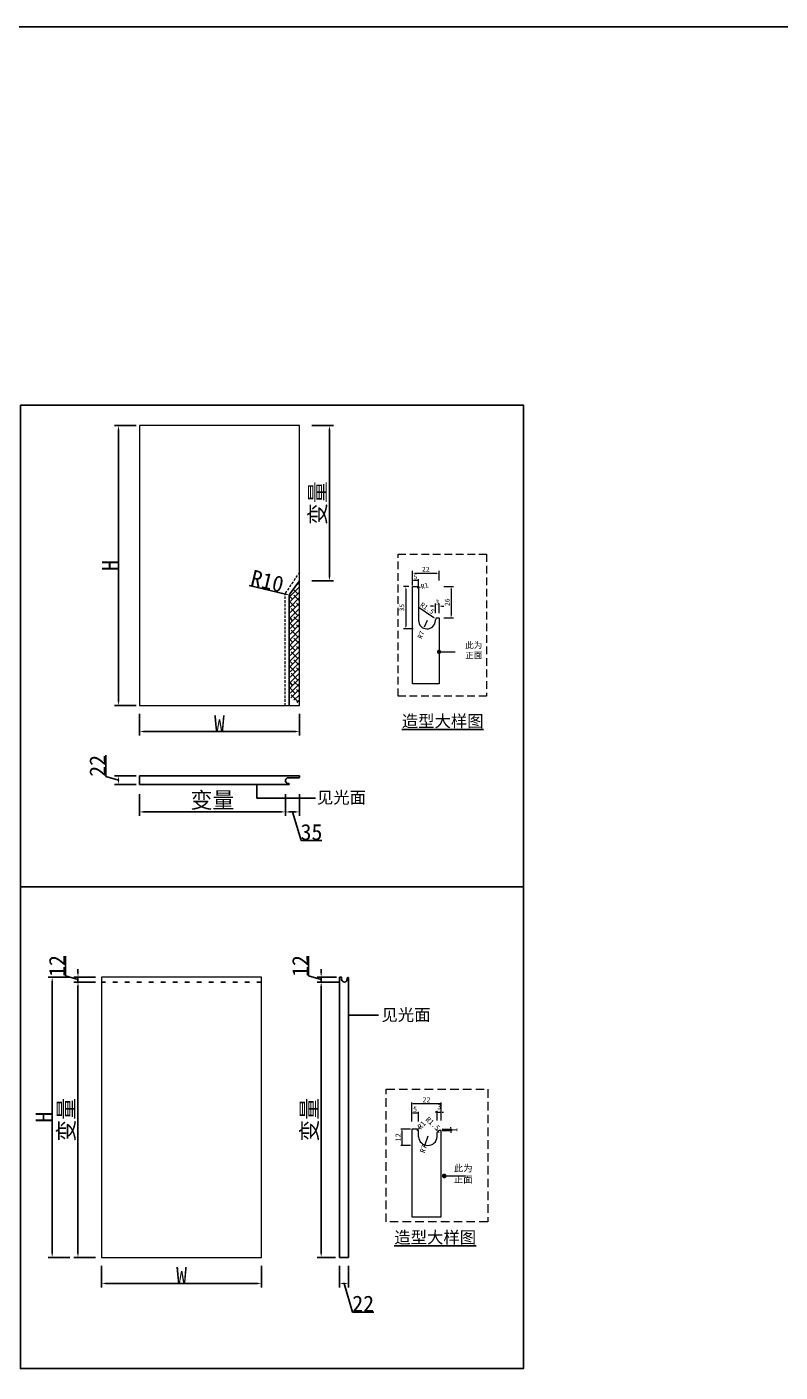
# Model space of a CAD drawing. Header units: millimetres. Extents: x 85186 to 129000, y -77269 to -36327.
# Drawn here: x 88543 to 90425, y -39688 to -36327 of the extents above; entities that cross this region are included whole.
import ezdxf

# ---------------------------------------------------------------- set-up
doc = ezdxf.new("R2010")
doc.units = ezdxf.units.MM
doc.linetypes.add('ACAD_ISO03W100', pattern=[30, 12, -18])
doc.linetypes.add('DASHED2', pattern=[9.524999999999999, 6.35, -3.175])
doc.layers.add('1文字', color=7, linetype='Continuous', lineweight=15)
doc.styles.get("Standard").update_dxf_attribs({"font": 'SimSun.ttf'})
doc.styles.add('ZB_宋体', font='SimSun.ttf')
doc.dimstyles.new('副本 ISO-25', dxfattribs={"dimscale": 35, "dimtxt": 0.5, "dimasz": 0.1, "dimexe": 0.1, "dimexo": 0.1, "dimgap": 0.1, "dimtad": 1, "dimdec": 0, "dimdsep": 46, "dimtxsty": 'Standard', "dimblk": 'ARCHTICK', "dimcen": 2.5, "dimclrd": 253, "dimclre": 253, "dimclrt": 256, "dimadec": 0, "dimazin": 0, "dimtfac": 1, "dimtdec": 0, "dimtmove": 2, "dimatfit": 3, "dimldrblk": 'DOT', "dimfxl": 0.8, "dimfxlon": 1, "dimarcsym": 0})
doc.dimstyles.new('客来福标注小', dxfattribs={"dimscale": 20, "dimtxt": 2, "dimasz": 0.5, "dimexe": 0.5, "dimexo": 0, "dimgap": 0.05, "dimtad": 1, "dimdec": 0, "dimzin": 0, "dimdsep": 46, "dimtxsty": 'Standard', "dimcen": 0, "dimclrd": 256, "dimclre": 256, "dimclrt": 256, "dimadec": 0, "dimazin": 0, "dimtfac": 1, "dimtdec": 0, "dimtofl": 0, "dimtmove": 1, "dimatfit": 3, "dimfxl": 2.2, "dimfxlon": 1, "dimtolj": 1, "dimtzin": 0, "dimarcsym": 0})
doc.dimstyles.new('小标', dxfattribs={"dimscale": 2, "dimtxt": 2, "dimasz": 1, "dimexe": 1, "dimexo": 1, "dimtad": 1, "dimzin": 9, "dimdsep": 46, "dimtxsty": 'Standard', "dimcen": 0, "dimadec": 0, "dimazin": 0, "dimtfac": 1, "dimtofl": 0, "dimtmove": 0, "dimatfit": 3, "dimfxl": 3, "dimfxlon": 1, "dimarcsym": 0})

# ---------------------------------------------------------------- blocks, each defined once
blk = doc.blocks.new('*D2036')
at = {"layer": '1文字', "lineweight": -2, "transparency": 16777216}
for p, q in [((88650.01121253752, -38701.13806664681), (88596.01121253752, -38701.13806664681)), ((88606.01121253752, -38711.13806664681), (88606.01121253752, -39391.13806664681)), ((88650.01121253752, -39401.13806664681), (88596.01121253752, -39401.13806664681))]:
    blk.add_line(p, q, dxfattribs=at)
at = {"layer": '1文字', "transparency": 16777216}
for points in [[(88604.34454587084, -38711.13806664681), (88607.67787920419, -38711.13806664681), (88606.01121253752, -38701.13806664681)], [(88604.34454587084, -39391.13806664681), (88607.67787920419, -39391.13806664681), (88606.01121253752, -39401.13806664681)]]:
    blk.add_solid(points, dxfattribs=at)
at = {"layer": 'Defpoints', "color": 0, "transparency": 16777216}
for p in [(88729.35957216601, -38701.13806664681), (88606.01121253752, -39401.13806664681), (88729.35957216601, -39401.13806664681)]:
    blk.add_point(p, dxfattribs=at)
at = {"layer": '1文字', "transparency": 16777216, "insert": (88585.01121253749, -39051.13806664683), "char_height": 40, "attachment_point": 5, "rotation": 90}
blk.add_mtext('\\A1;H', dxfattribs=at)
blk = doc.blocks.new('*D2037')
at = {"layer": '1文字', "lineweight": -2, "transparency": 16777216}
for p, q in [((89324.34974658296, -39422.14231989628), (89324.34974658296, -39476.14231989628)), ((89346.34974658296, -39422.14231989628), (89346.34974658296, -39476.14231989628)), ((89334.34974658296, -39466.14231989628), (89336.34974658296, -39466.14231989628)), ((89335.34974658296, -39466.14231989628), (89356.79974658295, -39537.64231989628)), ((89356.79974658295, -39537.64231989628), (89409.52600356619, -39537.64231989628))]:
    blk.add_line(p, q, dxfattribs=at)
at = {"layer": '1文字', "transparency": 16777216}
for points in [[(89334.34974658296, -39464.47565322962), (89334.34974658296, -39467.80898656294), (89324.34974658296, -39466.14231989628)], [(89336.34974658296, -39464.47565322962), (89336.34974658296, -39467.80898656294), (89346.34974658296, -39466.14231989628)]]:
    blk.add_solid(points, dxfattribs=at)
at = {"layer": 'Defpoints', "color": 0, "transparency": 16777216}
for p in [(89324.34974658296, -39401.1380666468), (89346.34974658296, -39401.1380666468), (89346.34974658296, -39466.14231989628)]:
    blk.add_point(p, dxfattribs=at)
at = {"layer": '1文字', "transparency": 16777216, "insert": (89383.16287507457, -39516.64231989628), "char_height": 40, "attachment_point": 5}
blk.add_mtext('\\A1;22', dxfattribs=at)
blk = doc.blocks.new('*D2038')
at = {"layer": '1文字', "lineweight": -2, "transparency": 16777216}
for p, q in [((88729.35957216598, -39422.14231989628), (88729.35957216598, -39476.14231989628)), ((89129.35957216598, -39422.14231989628), (89129.35957216598, -39476.14231989628)), ((88739.35957216598, -39466.14231989628), (89119.35957216598, -39466.14231989628))]:
    blk.add_line(p, q, dxfattribs=at)
at = {"layer": '1文字', "transparency": 16777216}
for points in [[(88739.35957216598, -39464.47565322962), (88739.35957216598, -39467.80898656294), (88729.35957216598, -39466.14231989628)], [(89119.35957216598, -39464.47565322962), (89119.35957216598, -39467.80898656294), (89129.35957216598, -39466.14231989628)]]:
    blk.add_solid(points, dxfattribs=at)
at = {"layer": 'Defpoints', "color": 0, "transparency": 16777216}
for p in [(88729.35957216598, -39401.1380666468), (89129.35957216598, -39401.1380666468), (89129.35957216598, -39466.14231989628)]:
    blk.add_point(p, dxfattribs=at)
at = {"layer": '1文字', "transparency": 16777216, "insert": (88929.35957216598, -39445.14231989628), "char_height": 40, "attachment_point": 5}
blk.add_mtext('\\A1;W', dxfattribs=at)
blk = doc.blocks.new('*D2039')
at = {"layer": '1文字', "lineweight": -2, "transparency": 16777216}
for p, q in [((89246.73727581902, -38697.73330758508), (89246.73727581902, -38648.58246959626)), ((89278.23727581902, -38691.13806664682), (89278.23727581902, -38681.13806664682)), ((89278.23727581902, -38707.18330758508), (89246.73727581902, -38697.73330758508)), ((89316.2856098395, -38701.13806664682), (89268.23727581902, -38701.13806664682)), ((89322.23727581902, -38713.22854852334), (89268.23727581902, -38713.22854852334)), ((89278.23727581902, -38701.13806664682), (89278.23727581902, -38713.22854852334)), ((89278.23727581902, -38723.22854852334), (89278.23727581902, -38733.22854852334))]:
    blk.add_line(p, q, dxfattribs=at)
at = {"layer": '1文字', "transparency": 16777216}
for points in [[(89276.57060915235, -38691.13806664682), (89279.90394248569, -38691.13806664682), (89278.23727581902, -38701.13806664682)], [(89276.57060915235, -38723.22854852334), (89279.90394248569, -38723.22854852334), (89278.23727581902, -38713.22854852334)]]:
    blk.add_solid(points, dxfattribs=at)
at = {"layer": 'Defpoints', "color": 0, "transparency": 16777216}
for p in [(89278.23727581902, -38713.22854852334), (89316.2856098395, -38701.13806664682), (89336.50494758454, -38713.22854852334)]:
    blk.add_point(p, dxfattribs=at)
at = {"layer": '1文字', "transparency": 16777216, "insert": (89225.73727581899, -38673.15788859069), "char_height": 40, "attachment_point": 5, "rotation": 90}
blk.add_mtext('\\A1;12', dxfattribs=at)
blk = doc.blocks.new('*D2040')
at = {"layer": '1文字', "lineweight": -2, "transparency": 16777216}
for p, q in [((89322.23727581902, -38713.22854852334), (89268.23727581902, -38713.22854852334)), ((89278.23727581902, -38723.22854852334), (89278.23727581902, -39391.13806664681)), ((89313.69069989795, -39401.13806664681), (89268.23727581902, -39401.13806664681))]:
    blk.add_line(p, q, dxfattribs=at)
at = {"layer": '1文字', "transparency": 16777216}
for points in [[(89276.57060915235, -38723.22854852334), (89279.90394248569, -38723.22854852334), (89278.23727581902, -38713.22854852334)], [(89276.57060915235, -39391.13806664681), (89279.90394248569, -39391.13806664681), (89278.23727581902, -39401.13806664681)]]:
    blk.add_solid(points, dxfattribs=at)
at = {"layer": 'Defpoints', "color": 0, "transparency": 16777216}
for p in [(89336.50494758454, -38713.22854852334), (89278.23727581902, -39401.13806664681), (89313.69069989795, -39401.13806664681)]:
    blk.add_point(p, dxfattribs=at)
at = {"layer": '1文字', "transparency": 16777216, "insert": (89250.98029257877, -39057.1833075851), "char_height": 40, "attachment_point": 5, "rotation": 90}
blk.add_mtext('\\A1;变量', dxfattribs=at)
blk = doc.blocks.new('*D2041')
at = {"layer": '1文字', "lineweight": -2, "transparency": 16777216}
for p, q in [((88638.93823242605, -38697.68806664681), (88638.93823242605, -38648.53722865799)), ((88670.43823242605, -38691.13806664681), (88670.43823242605, -38681.13806664681)), ((88670.43823242605, -38707.13806664681), (88638.93823242605, -38697.68806664681)), ((88714.43823242605, -38701.13806664681), (88660.43823242605, -38701.13806664681)), ((88714.43823242605, -38713.13806664681), (88660.43823242605, -38713.13806664681)), ((88670.43823242605, -38701.13806664681), (88670.43823242605, -38713.13806664681)), ((88670.43823242605, -38723.13806664681), (88670.43823242605, -38733.13806664681))]:
    blk.add_line(p, q, dxfattribs=at)
at = {"layer": '1文字', "transparency": 16777216}
for points in [[(88668.77156575938, -38691.13806664681), (88672.10489909272, -38691.13806664681), (88670.43823242605, -38701.13806664681)], [(88668.77156575938, -38723.13806664681), (88672.10489909272, -38723.13806664681), (88670.43823242605, -38713.13806664681)]]:
    blk.add_solid(points, dxfattribs=at)
at = {"layer": 'Defpoints', "color": 0, "transparency": 16777216}
for p in [(88670.43823242605, -38713.13806664681), (88729.35957216601, -38701.13806664681), (88729.35957216601, -38713.13806664681)]:
    blk.add_point(p, dxfattribs=at)
at = {"layer": '1文字', "transparency": 16777216, "insert": (88617.93823242602, -38673.11264765242), "char_height": 40, "attachment_point": 5, "rotation": 90}
blk.add_mtext('\\A1;12', dxfattribs=at)
blk = doc.blocks.new('*D2042')
at = {"layer": '1文字', "lineweight": -2, "transparency": 16777216}
for p, q in [((88714.43823242605, -38713.13806664681), (88660.43823242605, -38713.13806664681)), ((88670.43823242605, -38723.13806664681), (88670.43823242605, -39391.13806664681)), ((88714.43823242605, -39401.13806664681), (88660.43823242605, -39401.13806664681))]:
    blk.add_line(p, q, dxfattribs=at)
at = {"layer": '1文字', "transparency": 16777216}
for points in [[(88668.77156575938, -38723.13806664681), (88672.10489909272, -38723.13806664681), (88670.43823242605, -38713.13806664681)], [(88668.77156575938, -39391.13806664681), (88672.10489909272, -39391.13806664681), (88670.43823242605, -39401.13806664681)]]:
    blk.add_solid(points, dxfattribs=at)
at = {"layer": 'Defpoints', "color": 0, "transparency": 16777216}
for p in [(88729.35957216601, -38713.13806664681), (88670.43823242605, -39401.13806664681), (88729.35957216601, -39401.13806664681)]:
    blk.add_point(p, dxfattribs=at)
at = {"layer": '1文字', "transparency": 16777216, "insert": (88643.1812491858, -39057.13806664683), "char_height": 40, "attachment_point": 5, "rotation": 90}
blk.add_mtext('\\A1;变量', dxfattribs=at)
blk = doc.blocks.new('*D2029')
at = {"layer": '1文字', "lineweight": -2, "transparency": 16777216}
for p, q in [((88815.76118855744, -37322.47714336271), (88761.76118855744, -37322.47714336271)), ((88771.76118855744, -37332.47714336271), (88771.76118855744, -38012.47714336271)), ((88815.76118855744, -38022.47714336271), (88761.76118855744, -38022.47714336271))]:
    blk.add_line(p, q, dxfattribs=at)
at = {"layer": '1文字', "transparency": 16777216}
for points in [[(88770.09452189077, -37332.47714336271), (88773.42785522412, -37332.47714336271), (88771.76118855744, -37322.47714336271)], [(88770.09452189077, -38012.47714336271), (88773.42785522412, -38012.47714336271), (88771.76118855744, -38022.47714336271)]]:
    blk.add_solid(points, dxfattribs=at)
at = {"layer": 'Defpoints', "color": 0, "transparency": 16777216}
for p in [(88823.93859182524, -37322.47714336271), (88771.76118855744, -38022.47714336271), (88823.93859182524, -38022.47714336271)]:
    blk.add_point(p, dxfattribs=at)
at = {"layer": '1文字', "transparency": 16777216, "insert": (88750.76118855742, -37672.47714336273), "char_height": 40, "attachment_point": 5, "rotation": 90}
blk.add_mtext('\\A1;H', dxfattribs=at)
blk = doc.blocks.new('*D2030')
at = {"layer": '1文字', "lineweight": -2, "transparency": 16777216}
for p, q in [((88823.93859182521, -38043.48139661218), (88823.93859182521, -38097.48139661218)), ((89223.93859182521, -38043.48139661218), (89223.93859182521, -38097.48139661218)), ((88833.93859182521, -38087.48139661218), (89213.93859182521, -38087.48139661218))]:
    blk.add_line(p, q, dxfattribs=at)
at = {"layer": '1文字', "transparency": 16777216}
for points in [[(88833.93859182521, -38085.81472994552), (88833.93859182521, -38089.14806327884), (88823.93859182521, -38087.48139661218)], [(89213.93859182521, -38085.81472994552), (89213.93859182521, -38089.14806327884), (89223.93859182521, -38087.48139661218)]]:
    blk.add_solid(points, dxfattribs=at)
at = {"layer": 'Defpoints', "color": 0, "transparency": 16777216}
for p in [(88823.93859182521, -38022.4771433627), (89223.93859182521, -38022.4771433627), (89223.93859182521, -38087.48139661218)]:
    blk.add_point(p, dxfattribs=at)
at = {"layer": '1文字', "transparency": 16777216, "insert": (89023.93859182521, -38066.48139661218), "char_height": 40, "attachment_point": 5}
blk.add_mtext('\\A1;W', dxfattribs=at)
blk = doc.blocks.new('*D2031')
at = {"layer": '1文字', "lineweight": -2, "transparency": 16777216}
for p, q in [((89254.87772224117, -37322.47714336271), (89308.87772224117, -37322.47714336271)), ((89298.87772224117, -37700.89155209494), (89298.87772224117, -37332.47714336271)), ((89254.87772224117, -37710.89155209494), (89308.87772224117, -37710.89155209494))]:
    blk.add_line(p, q, dxfattribs=at)
at = {"layer": '1文字', "transparency": 16777216}
for points in [[(89297.2110555745, -37332.47714336271), (89300.54438890785, -37332.47714336271), (89298.87772224117, -37322.47714336271)], [(89297.2110555745, -37700.89155209494), (89300.54438890785, -37700.89155209494), (89298.87772224117, -37710.89155209494)]]:
    blk.add_solid(points, dxfattribs=at)
at = {"layer": 'Defpoints', "color": 0, "transparency": 16777216}
for p in [(89223.93859182524, -37322.47714336271), (89298.87772224117, -37322.47714336271), (89223.93859182524, -37710.89155209494)]:
    blk.add_point(p, dxfattribs=at)
at = {"layer": '1文字', "transparency": 16777216, "insert": (89271.62073900092, -37516.68434772885), "char_height": 40, "attachment_point": 5, "rotation": 90}
blk.add_mtext('\\A1;变量', dxfattribs=at)
blk = doc.blocks.new('*D2032')
at = {"layer": '1文字', "lineweight": -2, "transparency": 16777216}
for p, q in [((88740.13726207324, -38199.45316501967), (88740.13726207324, -38146.72690803643)), ((88771.63726207324, -38208.90316501966), (88740.13726207324, -38199.45316501967)), ((88815.63726207324, -38197.90316501966), (88761.63726207324, -38197.90316501966)), ((88771.63726207324, -38209.90316501966), (88771.63726207324, -38207.90316501966)), ((88815.63726207324, -38219.90316501966), (88761.63726207324, -38219.90316501966))]:
    blk.add_line(p, q, dxfattribs=at)
at = {"layer": '1文字', "transparency": 16777216}
for points in [[(88769.97059540657, -38207.90316501966), (88773.30392873992, -38207.90316501966), (88771.63726207324, -38197.90316501966)], [(88769.97059540657, -38209.90316501966), (88773.30392873992, -38209.90316501966), (88771.63726207324, -38219.90316501966)]]:
    blk.add_solid(points, dxfattribs=at)
at = {"layer": 'Defpoints', "color": 0, "transparency": 16777216}
for p in [(88771.63726207324, -38197.90316501966), (88823.93859182524, -38197.90316501966), (88823.93859182524, -38219.90316501966)]:
    blk.add_point(p, dxfattribs=at)
at = {"layer": '1文字', "transparency": 16777216, "insert": (88719.13726207321, -38173.09003652807), "char_height": 40, "attachment_point": 5, "rotation": 90}
blk.add_mtext('\\A1;22', dxfattribs=at)
blk = doc.blocks.new('*D2033')
at = {"layer": '1文字', "lineweight": -2, "transparency": 16777216}
for p, q in [((89188.98602333317, -38244.24505324988), (89188.98602333317, -38298.24505324988)), ((89223.93859182521, -38244.24505324988), (89223.93859182521, -38298.24505324988)), ((89198.98602333317, -38288.24505324988), (89213.93859182521, -38288.24505324988)), ((89206.46230757919, -38288.24505324988), (89227.91230757919, -38359.74505324988)), ((89227.91230757919, -38359.74505324988), (89280.19163718812, -38359.74505324988))]:
    blk.add_line(p, q, dxfattribs=at)
at = {"layer": '1文字', "transparency": 16777216}
for points in [[(89198.98602333317, -38286.57838658322), (89198.98602333317, -38289.91171991655), (89188.98602333317, -38288.24505324988)], [(89213.93859182521, -38286.57838658322), (89213.93859182521, -38289.91171991655), (89223.93859182521, -38288.24505324988)]]:
    blk.add_solid(points, dxfattribs=at)
at = {"layer": 'Defpoints', "color": 0, "transparency": 16777216}
for p in [(89188.98602333317, -38209.93126821655), (89223.93859182521, -38212.90316501965), (89223.93859182521, -38288.24505324988)]:
    blk.add_point(p, dxfattribs=at)
at = {"layer": '1文字', "transparency": 16777216, "insert": (89254.05197238366, -38338.74505324988), "char_height": 40, "attachment_point": 5}
blk.add_mtext('\\A1;35', dxfattribs=at)
blk = doc.blocks.new('*D2034')
at = {"layer": '1文字', "lineweight": -2, "transparency": 16777216}
for p, q in [((88823.93859182521, -38244.24505324988), (88823.93859182521, -38298.24505324988)), ((89188.98602333317, -38244.24505324988), (89188.98602333317, -38298.24505324988)), ((88833.93859182521, -38288.24505324988), (89178.98602333317, -38288.24505324988))]:
    blk.add_line(p, q, dxfattribs=at)
at = {"layer": '1文字', "transparency": 16777216}
for points in [[(88833.93859182521, -38286.57838658322), (88833.93859182521, -38289.91171991655), (88823.93859182521, -38288.24505324988)], [(89178.98602333317, -38286.57838658322), (89178.98602333317, -38289.91171991655), (89188.98602333317, -38288.24505324988)]]:
    blk.add_solid(points, dxfattribs=at)
at = {"layer": 'Defpoints', "color": 0, "transparency": 16777216}
for p in [(89188.98602333317, -38209.93126821655), (88823.93859182521, -38219.90316501965), (89188.98602333317, -38288.24505324988)]:
    blk.add_point(p, dxfattribs=at)
at = {"layer": '1文字', "transparency": 16777216, "insert": (89006.46230757919, -38260.98807000966), "char_height": 40, "attachment_point": 5}
blk.add_mtext('\\A1;变量', dxfattribs=at)
blk = doc.blocks.new('*D19')
at = {"color": 253, "lineweight": -2, "transparency": 16777216}
for p, q in [((34661.33919556805, -2992.226784146212), (34661.33919556805, -2987.029655225654)), ((34662.13919556805, -2987.829655225654), (34665.53919556805, -2987.829655225654)), ((34666.33919556805, -2994.122442651324), (34666.33919556805, -2987.029655225654))]:
    blk.add_line(p, q, dxfattribs=at)
at = {"color": 253, "transparency": 16777216}
for points in [[(34662.13919556805, -2987.696321892321), (34662.13919556805, -2987.962988558987), (34661.33919556805, -2987.829655225654)], [(34665.53919556805, -2987.696321892321), (34665.53919556805, -2987.962988558987), (34666.33919556805, -2987.829655225654)]]:
    blk.add_solid(points, dxfattribs=at)
at = {"layer": 'Defpoints', "color": 0, "transparency": 16777216}
for p in [(34666.33919556805, -2987.829655225654), (34661.33919556805, -2993.026784146212), (34666.33919556805, -2994.922442651324)]:
    blk.add_point(p, dxfattribs=at)
at = {"transparency": 16777216, "insert": (34663.83919556805, -2985.029655225654), "char_height": 4, "attachment_point": 5}
blk.add_mtext('5', dxfattribs=at)
blk = doc.blocks.new('_ARCHTICK')
at = {"color": 0, "linetype": 'ByBlock', "const_width": 0.15}
blk.add_lwpolyline([(-0.5, -0.5), (0.5, 0.5)], dxfattribs=at)
blk = doc.blocks.new('_Dot')
at = {"color": 0, "linetype": 'ByBlock', "lineweight": -2}
blk.add_line((-0.5, 0), (-1, 0), dxfattribs=at)
at = {"color": 0, "linetype": 'ByBlock', "const_width": 0.5}
blk.add_lwpolyline([(-0.25, 0, 1), (0.25, 0, 1)], format="xyb", close=True, dxfattribs=at)
blk = doc.blocks.new('*D20')
at = {"color": 253, "lineweight": -2, "transparency": 16777216}
for p, q in [((34665.33919556805, -2994.026784146212), (34666.30508632046, -2993.767834239146)), ((34667.0777989224, -2993.560674313485), (34667.85051152435, -2993.353514387827))]:
    blk.add_line(p, q, dxfattribs=at)
at = {"color": 253, "transparency": 16777216}
blk.add_solid([(34667.04327226812, -2993.43188887983), (34667.11232557668, -2993.689459747144), (34666.30508632046, -2993.767834239146)], dxfattribs=at)
at = {"layer": 'Defpoints', "color": 0, "transparency": 16777216}
for p in [(34665.33919556805, -2994.026784146212), (34666.30508632046, -2993.767834239146)]:
    blk.add_point(p, dxfattribs=at)
at = {"transparency": 16777216, "insert": (34671.34466313909, -2992.416751887853), "char_height": 4, "attachment_point": 5, "rotation": 15.007762474648667}
blk.add_mtext('R1', dxfattribs=at)
blk = doc.blocks.new('*D21')
at = {"color": 253, "lineweight": -2, "transparency": 16777216}
blk.add_line((34673.33919556806, -3020.97704471812), (34670.92464159973, -3026.68755512735), dxfattribs=at)
at = {"color": 253, "transparency": 16777216}
blk.add_solid([(34670.80183492426, -3026.635629235559), (34671.04744827519, -3026.739481019142), (34670.61308624897, -3027.424395180155)], dxfattribs=at)
at = {"layer": 'Defpoints', "color": 0, "transparency": 16777216}
for p in [(34673.33919556806, -3020.97704471812), (34670.61308624897, -3027.424395180155)]:
    blk.add_point(p, dxfattribs=at)
at = {"transparency": 16777216, "insert": (34668.30615519315, -3032.880373377626), "char_height": 4, "attachment_point": 5, "rotation": 67.08008039345337}
blk.add_mtext('R7', dxfattribs=at)
blk = doc.blocks.new('*D31')
at = {"color": 0, "lineweight": -2, "transparency": 16777216}
for p, q in [((34687.22433065054, -2993.026784146213), (34695.22433065054, -2993.026784146213)), ((34693.22433065054, -2995.026784146213), (34693.22433065054, -3017.026784146213)), ((34687.22433065054, -3019.026784146213), (34695.22433065054, -3019.026784146213))]:
    blk.add_line(p, q, dxfattribs=at)
at = {"color": 0, "transparency": 16777216}
for points in [[(34692.8909973172, -2995.026784146213), (34693.55766398388, -2995.026784146213), (34693.22433065054, -2993.026784146213)], [(34692.8909973172, -3017.026784146213), (34693.55766398388, -3017.026784146213), (34693.22433065054, -3019.026784146213)]]:
    blk.add_solid(points, dxfattribs=at)
at = {"layer": 'Defpoints', "color": 0, "transparency": 16777216}
for p in [(34663.33919556806, -2993.026784146213), (34682.58736076666, -3019.026784146213), (34693.22433065054, -3019.026784146213)]:
    blk.add_point(p, dxfattribs=at)
at = {"color": 0, "transparency": 16777216, "insert": (34689.97433065053, -3006.026784146222), "char_height": 4, "attachment_point": 5, "rotation": 90}
blk.add_mtext('26', dxfattribs=at)
blk = doc.blocks.new('*D34')
at = {"color": 0, "lineweight": -2, "transparency": 16777216}
for p, q in [((34658.37434475833, -2993.026784146212), (34653.81464225086, -2993.026784146212)), ((34655.81464225086, -2995.026784146212), (34655.81464225086, -3025.977044718119)), ((34661.81464225086, -3027.977044718119), (34653.81464225086, -3027.977044718119))]:
    blk.add_line(p, q, dxfattribs=at)
at = {"color": 0, "transparency": 16777216}
for points in [[(34655.48130891752, -2995.026784146212), (34656.14797558419, -2995.026784146212), (34655.81464225086, -2993.026784146212)], [(34655.48130891752, -3025.977044718119), (34656.14797558419, -3025.977044718119), (34655.81464225086, -3027.977044718119)]]:
    blk.add_solid(points, dxfattribs=at)
at = {"layer": 'Defpoints', "color": 0, "transparency": 16777216}
for p in [(34660.37434475833, -2993.026784146212), (34655.81464225086, -3027.977044718119), (34673.33919556805, -3027.977044718119)]:
    blk.add_point(p, dxfattribs=at)
at = {"color": 0, "transparency": 16777216, "insert": (34652.56464225086, -3010.50191443216), "char_height": 4, "attachment_point": 5, "rotation": 90}
blk.add_mtext('35', dxfattribs=at)
blk = doc.blocks.new('*D32')
at = {"color": 0, "lineweight": -2, "transparency": 16777216}
for p, q in [((34678.3361735422, -3009.137487162407), (34676.3361735422, -3009.137487162407)), ((34680.3361735422, -3015.137487162407), (34680.3361735422, -3007.137487162407)), ((34683.33919556805, -3015.137487162407), (34683.33919556805, -3007.137487162407)), ((34685.33919556805, -3009.137487162407), (34687.33919556805, -3009.137487162407))]:
    blk.add_line(p, q, dxfattribs=at)
at = {"color": 0, "transparency": 16777216}
for points in [[(34678.3361735422, -3008.804153829073), (34678.3361735422, -3009.47082049574), (34680.3361735422, -3009.137487162407)], [(34685.33919556805, -3008.804153829073), (34685.33919556805, -3009.47082049574), (34683.33919556805, -3009.137487162407)]]:
    blk.add_solid(points, dxfattribs=at)
at = {"layer": 'Defpoints', "color": 0, "transparency": 16777216}
for p in [(34680.3361735422, -3009.137487162407), (34680.3361735422, -3020.832712482431), (34683.33919556805, -3020.583475917716)]:
    blk.add_point(p, dxfattribs=at)
at = {"color": 0, "transparency": 16777216, "insert": (34681.83768455512, -3005.887487162407), "char_height": 4, "attachment_point": 5}
blk.add_mtext('3', dxfattribs=at)
blk = doc.blocks.new('*D33')
at = {"color": 0, "lineweight": -2, "transparency": 16777216}
for p, q in [((34661.33919556805, -2988.01699981757), (34661.33919556805, -2980.01699981757)), ((34663.33919556805, -2982.01699981757), (34681.33919556805, -2982.01699981757)), ((34683.33919556805, -2988.01699981757), (34683.33919556805, -2980.01699981757))]:
    blk.add_line(p, q, dxfattribs=at)
at = {"color": 0, "transparency": 16777216}
for points in [[(34663.33919556805, -2981.683666484236), (34663.33919556805, -2982.350333150903), (34661.33919556805, -2982.01699981757)], [(34681.33919556805, -2981.683666484236), (34681.33919556805, -2982.350333150903), (34683.33919556805, -2982.01699981757)]]:
    blk.add_solid(points, dxfattribs=at)
at = {"layer": 'Defpoints', "color": 0, "transparency": 16777216}
for p in [(34683.33919556805, -2982.01699981757), (34661.33919556805, -3009.137487162407), (34683.33919556805, -3020.583475917716)]:
    blk.add_point(p, dxfattribs=at)
at = {"color": 0, "transparency": 16777216, "insert": (34672.33919556805, -2978.76699981757), "char_height": 4, "attachment_point": 5}
blk.add_mtext('22', dxfattribs=at)
blk = doc.blocks.new('*D35')
at = {"color": 0, "lineweight": -2, "transparency": 16777216}
blk.add_line((34666.17134530703, -3009.942195091666), (34678.93552325176, -3018.567196367636), dxfattribs=at)
at = {"color": 0, "transparency": 16777216}
blk.add_solid([(34679.12215065923, -3018.291005633022), (34678.74889584427, -3018.843387102252), (34680.59266765945, -3019.686960812531)], dxfattribs=at)
at = {"layer": 'Defpoints', "color": 0, "transparency": 16777216}
for p in [(34680.59266765945, -3019.686960812531), (34681.83552596523, -3020.526784146212)]:
    blk.add_point(p, dxfattribs=at)
at = {"color": 0, "transparency": 16777216, "insert": (34673.54447929849, -3011.001953844701), "char_height": 4, "attachment_point": 5, "rotation": 325.952346968034}
blk.add_mtext('R1.5', dxfattribs=at)
blk = doc.blocks.new('*D2035')
at = {"lineweight": -2, "transparency": 16777216}
blk.add_line((89098.42237447218, -37722.38095517432), (89188.98689002129, -37744.03513527937), dxfattribs=at)
at = {"transparency": 16777216}
blk.add_solid([(89189.37446883887, -37742.41416012905), (89188.59931120371, -37745.65611042969), (89198.71274092319, -37746.36060818482)], dxfattribs=at)
at = {"layer": 'Defpoints', "color": 0, "transparency": 16777216}
for p in [(89198.71274092319, -37746.36060818482), (89208.43859182514, -37748.68608109028)]:
    blk.add_point(p, dxfattribs=at)
at = {"transparency": 16777216, "insert": (89143.72519989724, -37711.62102188013), "char_height": 40, "attachment_point": 5, "rotation": 346.5529120791686}
blk.add_mtext('\\A1;R10', dxfattribs=at)
blk = doc.blocks.new('*D23')
at = {"color": 253, "lineweight": -2, "transparency": 16777216}
for p, q in [((28187.33736498655, -3044.114526612215), (28194.53736498655, -3044.114526612215)), ((28187.41452579493, -3045.112984235289), (28194.53736498655, -3045.112984235289)), ((28193.73736498655, -3043.314526612215), (28193.73736498655, -3042.514526612215)), ((28193.73736498655, -3045.112984235289), (28193.73736498655, -3044.114526612215)), ((28193.73736498655, -3045.91298423529), (28193.73736498655, -3046.712984235289))]:
    blk.add_line(p, q, dxfattribs=at)
at = {"color": 253, "transparency": 16777216}
for points in [[(28193.60403165322, -3043.314526612215), (28193.87069831989, -3043.314526612215), (28193.73736498655, -3044.114526612215)], [(28193.60403165322, -3045.91298423529), (28193.87069831989, -3045.91298423529), (28193.73736498655, -3045.112984235289)]]:
    blk.add_solid(points, dxfattribs=at)
at = {"layer": 'Defpoints', "color": 0, "transparency": 16777216}
for p in [(28168.65823861292, -3044.114526612215), (28186.61452579493, -3045.112984235289), (28193.73736498655, -3044.114526612215)]:
    blk.add_point(p, dxfattribs=at)
at = {"transparency": 16777216, "insert": (28196.48143676743, -3044.613755423748), "char_height": 4, "attachment_point": 5, "rotation": 90}
blk.add_mtext('1', dxfattribs=at)
blk = doc.blocks.new('*D24')
at = {"color": 253, "lineweight": -2, "transparency": 16777216}
for p, q in [((28163.63842385952, -3044.112984235289), (28156.43842385952, -3044.112984235289)), ((28157.23842385952, -3044.91298423529), (28157.23842385952, -3055.362251368617)), ((28163.63842385952, -3056.162251368617), (28156.43842385952, -3056.162251368617))]:
    blk.add_line(p, q, dxfattribs=at)
at = {"color": 253, "transparency": 16777216}
for points in [[(28157.10509052618, -3044.91298423529), (28157.37175719285, -3044.91298423529), (28157.23842385952, -3044.112984235289)], [(28157.10509052618, -3055.362251368617), (28157.37175719285, -3055.362251368617), (28157.23842385952, -3056.162251368617)]]:
    blk.add_solid(points, dxfattribs=at)
at = {"layer": 'Defpoints', "color": 0, "transparency": 16777216}
for p in [(28164.61452579492, -3044.112984235289), (28157.23842385952, -3056.162251368617), (28176.61406133273, -3056.162251368617)]:
    blk.add_point(p, dxfattribs=at)
at = {"transparency": 16777216, "insert": (28154.43842385952, -3050.137617801949), "char_height": 4, "attachment_point": 5, "rotation": 90}
blk.add_mtext('12', dxfattribs=at)
blk = doc.blocks.new('*D25')
at = {"color": 253, "lineweight": -2, "transparency": 16777216}
for p, q in [((28168.60271947275, -3045.112984235291), (28169.25932571571, -3044.35875068944)), ((28169.78461071009, -3043.755363852757), (28170.30989570447, -3043.151977016074))]:
    blk.add_line(p, q, dxfattribs=at)
at = {"color": 253, "transparency": 16777216}
blk.add_solid([(28169.68404623731, -3043.667816353693), (28169.88517518287, -3043.84291135182), (28169.25932571571, -3044.35875068944)], dxfattribs=at)
at = {"layer": 'Defpoints', "color": 0, "transparency": 16777216}
for p in [(28168.60271947275, -3045.112984235291), (28169.25932571571, -3044.35875068944)]:
    blk.add_point(p, dxfattribs=at)
at = {"transparency": 16777216, "insert": (28171.984803761, -3040.973380731268), "char_height": 4, "attachment_point": 5, "rotation": 48.95844369517756}
blk.add_mtext('R1', dxfattribs=at)
blk = doc.blocks.new('*D26')
at = {"color": 253, "lineweight": -2, "transparency": 16777216}
for p, q in [((28183.41614705334, -3045.070497013396), (28182.82272545563, -3044.533979718823)), ((28185.12223414674, -3046.612984235293), (28184.00956865104, -3045.607014307965))]:
    blk.add_line(p, q, dxfattribs=at)
at = {"color": 253, "transparency": 16777216}
blk.add_solid([(28183.50556660243, -3044.971593413773), (28183.32672750424, -3045.169400613011), (28184.00956865104, -3045.607014307965)], dxfattribs=at)
at = {"layer": 'Defpoints', "color": 0, "transparency": 16777216}
for p in [(28184.00956865104, -3045.607014307965), (28185.12223414674, -3046.612984235293)]:
    blk.add_point(p, dxfattribs=at)
at = {"transparency": 16777216, "insert": (28180.309773234, -3039.880976598291), "char_height": 4, "attachment_point": 5, "rotation": 317.8830092606175}
blk.add_mtext('R1.5', dxfattribs=at)
blk = doc.blocks.new('*D27')
at = {"color": 253, "lineweight": -2, "transparency": 16777216}
for p, q in [((28176.61406133273, -3049.12529557918), (28174.31247030856, -3055.775214792219)), ((28174.050812729, -3056.531214336573), (28173.78915514944, -3057.287213880923))]:
    blk.add_line(p, q, dxfattribs=at)
at = {"color": 253, "transparency": 16777216}
blk.add_solid([(28173.92481280493, -3056.487604739977), (28174.17681265306, -3056.574823933165), (28174.31247030856, -3055.775214792219)], dxfattribs=at)
at = {"layer": 'Defpoints', "color": 0, "transparency": 16777216}
for p in [(28176.61406133273, -3049.12529557918), (28174.31247030856, -3055.775214792219)]:
    blk.add_point(p, dxfattribs=at)
at = {"transparency": 16777216, "insert": (28173.32687586859, -3058.622863802726), "char_height": 4, "attachment_point": 5, "rotation": 70.90884771232253}
blk.add_mtext('R7', dxfattribs=at)
blk = doc.blocks.new('*D28')
at = {"color": 253, "lineweight": -2, "transparency": 16777216}
for p, q in [((28164.61452579493, -3031.323507319694), (28164.61452579493, -3024.123507319694)), ((28165.41452579493, -3024.923507319695), (28185.81452579493, -3024.923507319695)), ((28186.61452579493, -3031.323507319694), (28186.61452579493, -3024.123507319694))]:
    blk.add_line(p, q, dxfattribs=at)
at = {"color": 253, "transparency": 16777216}
for points in [[(28165.41452579493, -3024.790173986361), (28165.41452579493, -3025.056840653028), (28164.61452579493, -3024.923507319695)], [(28185.81452579493, -3024.790173986361), (28185.81452579493, -3025.056840653028), (28186.61452579493, -3024.923507319695)]]:
    blk.add_solid(points, dxfattribs=at)
at = {"layer": 'Defpoints', "color": 0, "transparency": 16777216}
for p in [(28186.61452579493, -3024.923507319695), (28164.61452579493, -3044.112984235289), (28186.61452579493, -3045.112984235289)]:
    blk.add_point(p, dxfattribs=at)
at = {"transparency": 16777216, "insert": (28175.61452579493, -3022.123507319694), "char_height": 4, "attachment_point": 5}
blk.add_mtext('22', dxfattribs=at)
blk = doc.blocks.new('*D29')
at = {"color": 253, "lineweight": -2, "transparency": 16777216}
for p, q in [((28164.61452579492, -3038.338709216152), (28164.61452579492, -3031.138709216153)), ((28165.41452579492, -3031.938709216153), (28168.80271947275, -3031.938709216153)), ((28169.60271947275, -3038.338709216152), (28169.60271947275, -3031.138709216153))]:
    blk.add_line(p, q, dxfattribs=at)
at = {"color": 253, "transparency": 16777216}
for points in [[(28165.41452579492, -3031.80537588282), (28165.41452579492, -3032.072042549486), (28164.61452579492, -3031.938709216153)], [(28168.80271947275, -3031.80537588282), (28168.80271947275, -3032.072042549486), (28169.60271947275, -3031.938709216153)]]:
    blk.add_solid(points, dxfattribs=at)
at = {"layer": 'Defpoints', "color": 0, "transparency": 16777216}
for p in [(28169.60271947275, -3031.938709216153), (28164.61452579492, -3044.112984235289), (28169.60271947275, -3045.883270519455)]:
    blk.add_point(p, dxfattribs=at)
at = {"transparency": 16777216, "insert": (28167.10862263384, -3029.138709216153), "char_height": 4, "attachment_point": 5}
blk.add_mtext('5', dxfattribs=at)
blk = doc.blocks.new('*D30')
at = {"color": 253, "lineweight": -2, "transparency": 16777216}
for p, q in [((28182.82223414673, -3031.272553028131), (28182.02223414673, -3031.272553028131)), ((28183.62223414673, -3037.672553028131), (28183.62223414673, -3030.472553028131)), ((28183.62223414673, -3031.272553028131), (28186.61452579493, -3031.272553028131)), ((28186.61452579493, -3037.672553028131), (28186.61452579493, -3030.472553028131)), ((28187.41452579493, -3031.272553028131), (28188.21452579493, -3031.272553028131))]:
    blk.add_line(p, q, dxfattribs=at)
at = {"color": 253, "transparency": 16777216}
for points in [[(28182.82223414673, -3031.139219694798), (28182.82223414673, -3031.405886361465), (28183.62223414673, -3031.272553028131)], [(28187.41452579493, -3031.139219694798), (28187.41452579493, -3031.405886361465), (28186.61452579493, -3031.272553028131)]]:
    blk.add_solid(points, dxfattribs=at)
at = {"layer": 'Defpoints', "color": 0, "transparency": 16777216}
for p in [(28186.61452579493, -3031.272553028131), (28183.62223414673, -3048.187047358995), (28186.61452579493, -3046.827245541616)]:
    blk.add_point(p, dxfattribs=at)
at = {"transparency": 16777216, "insert": (28185.11837997083, -3027.272553028131), "char_height": 4, "attachment_point": 5}
blk.add_mtext('3', dxfattribs=at)
blk = doc.blocks.new('sgdfgds')
at = {"color": 1}
for p, q in [((34661.33919556805, -3073.333975013928), (34661.33919556805, -2993.026784146212)), ((34683.33919556805, -3019.026784146212), (34683.33919556805, -3073.333975013928)), ((34683.33919556805, -3073.333975013928), (34661.33919556805, -3073.333975013928))]:
    blk.add_line(p, q, dxfattribs=at)
at = {"color": 3}
for p, q in [((34661.33919556805, -2993.026784146212), (34665.33919556805, -2993.026784146212)), ((34666.33919556805, -2994.026784146212), (34666.33919556805, -3020.977044718119)), ((34680.3361735422, -3021.182712482431), (34680.3361735422, -3020.482712482431)), ((34681.83552596523, -3019.026784146212), (34683.33919556805, -3019.026784146212))]:
    blk.add_line(p, q, dxfattribs=at)
at = {"color": 8, "linetype": 'DASHED2'}
blk.add_lwpolyline([(34649.60674578121, -2966.402650838797), (34722.45890293904, -2966.402650838797), (34722.45890293904, -3083.578254200099), (34649.60674578121, -3083.578254200099)], close=True, dxfattribs=at)
at = {"color": 3}
for centre, radius, start, end in [((34665.33919556805, -2994.026784146212), 1, 0, 90), ((34673.33919556805, -3020.977044718119), 7, 180, 358.316344151009), ((34681.83552596523, -3020.526784146212), 1.5, 90, 178.3163441510153)]:
    blk.add_arc(centre, radius, start, end, dxfattribs=at)
at = {"insert": (34705.01936658251, -3039.017995627046), "char_height": 5, "width": 15.46378278308839, "attachment_point": 1}
blk.add_mtext('此为\\P正面', dxfattribs=at)
for base, p1, p2, dimstyle, picture, middle in [((34683.33919556805, -2982.01699981757), (34661.33919556805, -3009.137487162407), (34683.33919556805, -3020.583475917716), '小标', '*D33', (34672.33919556805, -2978.76699981757)), ((34666.33919556805, -2987.829655225654), (34661.33919556805, -2993.026784146212), (34666.33919556805, -2994.922442651324), '副本 ISO-25', '*D19', (34663.83919556805, -2985.029655225654))]:
    dim = blk.add_linear_dim(base=base, p1=p1, p2=p2, dimstyle=dimstyle)
    dim.commit()
    dim.dimension.update_dxf_attribs({"geometry": picture, "text_midpoint": middle})
for base, p1, p2, picture, middle in [((34655.81464225086, -3027.977044718119), (34660.37434475833, -2993.026784146212), (34673.33919556805, -3027.977044718119), '*D34', (34652.56464225086, -3010.50191443216)), ((34693.22433065054, -3019.026784146213), (34663.33919556805, -2993.026784146212), (34682.58736076664, -3019.026784146212), '*D31', (34689.97433065053, -3006.026784146222))]:
    dim = blk.add_linear_dim(base=base, p1=p1, p2=p2, angle=90, dimstyle='小标')
    dim.commit()
    dim.dimension.update_dxf_attribs({"geometry": picture, "text_midpoint": middle})
dim = blk.add_radius_dim(center=(34665.33919556805, -2994.026784146212), mpoint=(34666.30508632046, -2993.767834239146), dimstyle='副本 ISO-25')
dim.commit()
dim.dimension.update_dxf_attribs({"geometry": '*D20', "text_midpoint": (34671.34466313909, -2992.416751887853), "dimtype": 132})
dim = blk.add_radius_dim(center=(34681.83552596523, -3020.526784146212), mpoint=(34680.59266765945, -3019.686960812531), text='R1.5', dimstyle='小标')
dim.commit()
dim.dimension.update_dxf_attribs({"geometry": '*D35', "text_midpoint": (34673.54447929849, -3011.001953844701)})
dim = blk.add_linear_dim(base=(34680.3361735422, -3009.137487162407), p1=(34683.33919556805, -3020.583475917716), p2=(34680.3361735422, -3020.832712482431), dimstyle='小标')
dim.commit()
dim.dimension.update_dxf_attribs({"geometry": '*D32', "text_midpoint": (34681.83768455512, -3009.137487162407), "dimtype": 128})
dim = blk.add_radius_dim(center=(34673.33919556805, -3020.977044718119), mpoint=(34670.61308624897, -3027.424395180154), dimstyle='副本 ISO-25')
dim.commit()
dim.dimension.update_dxf_attribs({"geometry": '*D21', "text_midpoint": (34668.30615519314, -3032.880373377625), "dimtype": 132, "insert": (-7.275957614183426e-12, 9.094947017729282e-13)})
blk.add_leader([(34683.33919556805, -3046.981849719338), (34696.68608016039, -3046.981849719338)], dimstyle='副本 ISO-25', override={"dimgap": 0.1, "dimtad": 0})
blk = doc.blocks.new('dsfsd')
at = {"color": 1}
for p, q in [((28164.61452579493, -3044.112984235289), (28164.61452579493, -3109.206470619662)), ((28186.61452579493, -3109.206470619662), (28186.61452579493, -3045.112984235289)), ((28164.61452579493, -3109.206470619662), (28186.61452579493, -3109.206470619662))]:
    blk.add_line(p, q, dxfattribs=at)
at = {"color": 3}
for p, q in [((28168.60271947275, -3044.112984235289), (28164.61452579492, -3044.112984235289)), ((28169.60271947275, -3049.72515565037), (28169.60271947275, -3045.112984235289)), ((28186.61452579493, -3045.112984235289), (28185.12223414673, -3045.112984235289)), ((28183.62223414673, -3049.761110482701), (28183.62223414673, -3046.612984235289))]:
    blk.add_line(p, q, dxfattribs=at)
at = {"color": 8, "linetype": 'DASHED2'}
blk.add_lwpolyline([(28145.61629316186, -3014.240459594167), (28221.26931010896, -3014.240459594167), (28221.26931010896, -3113.113471672365), (28145.61629316186, -3113.113471672365)], close=True, dxfattribs=at)
at = {"color": 3}
for centre, radius, start, end in [((28168.60271947275, -3045.112984235289), 1, 0, 90), ((28185.12223414673, -3046.612984235289), 1.5, 90, 180), ((28176.61406133273, -3049.125295579178), 7.036955789438519, 184.8900707716298, 354.8160452135518)]:
    blk.add_arc(centre, radius, start, end, dxfattribs=at)
at = {"insert": (28195.95353980361, -3070.625614548994), "char_height": 5, "width": 34.53163747442886, "attachment_point": 1}
blk.add_mtext('此为\\P正面', dxfattribs=at)
for base, p1, p2, picture, middle in [((28186.61452579493, -3024.923507319695), (28164.61452579493, -3044.112984235289), (28186.61452579493, -3045.112984235289), '*D28', (28175.61452579493, -3022.123507319694)), ((28186.61452579493, -3031.272553028131), (28183.62223414673, -3048.187047358995), (28186.61452579493, -3046.827245541616), '*D30', (28185.11837997083, -3027.272553028131)), ((28169.60271947275, -3031.938709216153), (28164.61452579492, -3044.112984235289), (28169.60271947275, -3045.883270519455), '*D29', (28167.10862263384, -3029.138709216153))]:
    dim = blk.add_linear_dim(base=base, p1=p1, p2=p2, dimstyle='副本 ISO-25')
    dim.commit()
    dim.dimension.update_dxf_attribs({"geometry": picture, "text_midpoint": middle})
for center, mpoint, picture, middle, set_off in [((28185.12223414673, -3046.612984235289), (28184.00956865104, -3045.607014307961), '*D26', (28180.309773234, -3039.880976598288), (-3.637978807091713e-12, 3.637978807091713e-12)), ((28168.60271947275, -3045.112984235289), (28169.25932571571, -3044.358750689438), '*D25', (28171.984803761, -3040.973380731266), (0, 1.818989403545856e-12)), ((28176.61406133273, -3049.125295579178), (28174.31247030855, -3055.775214792218), '*D27', (28173.32687586859, -3058.622863802725), (-3.637978807091713e-12, 1.364242052659392e-12))]:
    dim = blk.add_radius_dim(center=center, mpoint=mpoint, dimstyle='副本 ISO-25')
    dim.commit()
    dim.dimension.update_dxf_attribs({"geometry": picture, "text_midpoint": middle, "dimtype": 132, "insert": set_off})
dim = blk.add_linear_dim(base=(28157.23842385952, -3056.162251368617), p1=(28164.61452579492, -3044.112984235289), p2=(28176.61406133273, -3056.162251368617), angle=90, dimstyle='副本 ISO-25')
dim.commit()
dim.dimension.update_dxf_attribs({"geometry": '*D24', "text_midpoint": (28154.43842385952, -3050.137617801949)})
dim = blk.add_linear_dim(base=(28193.73736498655, -3044.114526612215), p1=(28186.61452579493, -3045.112984235289), p2=(28168.65823861292, -3044.114526612215), angle=90, dimstyle='副本 ISO-25')
dim.commit()
dim.dimension.update_dxf_attribs({"geometry": '*D23', "text_midpoint": (28196.48143676743, -3044.613755423748), "dimtype": 128})
blk.add_leader([(28188.825594827, -3078.856640033239), (28204.66555737592, -3078.856640033239)], dimstyle='副本 ISO-25', override={"dimgap": 0.1, "dimtad": 0})

msp = doc.modelspace()

# ---------------------------------------------------------------- hatches: boundary and pattern name
at = {"true_color": 0x939598}
h = msp.add_hatch(dxfattribs=at)
h.set_pattern_fill('ANSI38', color=252, scale=3)
h.set_pattern_definition([(45, (110752.5392986951, -450.4170027000728), (-6.735192090801865, 6.735192090801865), []), (135, (110752.5392986951, -450.4170027000728), (-20.20557627240559, 6.735192090801867), [23.8125, -14.2875])])
h.paths.add_polyline_path([(89223.93859182521, -37710.89155209493), (89202.39683041036, -37742.74217047965, 0.1604839061874265), (89200.43859182521, -37748.68608109028), (89200.43859182521, -38001.59804236869), (89223.93859182521, -38019.72606590551)])

# ---------------------------------------------------------------- linework, layer by layer
for p, q in [((89223.93859182521, -37710.89155209493), (89200.39683041054, -37742.74217047945)), ((89198.43859182521, -38022.63726400682), (89198.43859182521, -37748.68608109028)), ((89223.93859182521, -38197.90316501965), (88823.93859182521, -38197.90316501965)), ((88823.93859182521, -38197.90316501965), (88823.93859182521, -38219.90316501965)), ((89222.93859182521, -38202.90316501965), (89195.9883312533, -38202.90316501965)), ((89223.93859182521, -38201.90316501965), (89223.93859182521, -38197.90316501965)), ((89223.93859182521, -38197.90316501965), (89223.93859182521, -38201.90316501965)), ((88823.93859182521, -38219.90316501965), (89197.93859182521, -38219.90316501965)), ((89193.78266348895, -38216.90014299381), (89196.48266348896, -38216.90014299381)), ((89197.93859182521, -38218.39949541682), (89197.93859182521, -38219.90316501965)), ((89324.34974658296, -39401.1380666468), (89324.34974658296, -38701.1380666468)), ((89346.34974658299, -38702.1415631503), (89346.34974658296, -39401.1380666468)), ((89346.34974658296, -39401.1380666468), (89324.34974658296, -39401.1380666468))]:
    msp.add_line(p, q)
at = {"color": 2, "linetype": 'ACAD_ISO03W100'}
msp.add_line((89129.35957216598, -38713.1380666468), (88729.35957216598, -38713.1380666468), dxfattribs=at)
at = {"color": 3}
for p, q in [((89328.35188499394, -38701.1380666468), (89324.34974658296, -38701.1380666468)), ((89328.35188499394, -38701.1380666468), (89324.34974658296, -38701.1380666468)), ((89329.35538149743, -38706.76986103885), (89329.35538149743, -38702.1415631503)), ((89329.35538149743, -38706.76986103885), (89329.35538149743, -38702.1415631503)), ((89343.4239154535, -38706.80594158738), (89343.4239154535, -38703.64680790554)), ((89343.4239154535, -38706.80594158738), (89343.4239154535, -38703.64680790554)), ((89346.34974658299, -38702.1415631503), (89344.92916020875, -38702.1415631503)), ((89346.34974658299, -38702.1415631503), (89344.92916020875, -38702.1415631503))]:
    msp.add_line(p, q, dxfattribs=at)
msp.add_lwpolyline([(85318.6147085052, -36326.91826537568), (128998.2865560792, -36326.91826537568), (128998.2865560792, -77269.20023622685), (85318.6147085052, -77269.20023622685)], close=True)
for points in [[(88526.75019666292, -37271.71162453145), (89783.87455377141, -37271.71162453145), (89783.87455377141, -38475.33405685469), (88526.75019666292, -38475.33405685469)], [(88526.75019666292, -38475.33405685468), (89783.87455377138, -38475.33405685468), (89783.87455377138, -39678.95648917791), (88526.75019666292, -39678.95648917791)]]:
    msp.add_lwpolyline(points, close=True, dxfattribs=at)
for centre, radius, start, end in [((89208.43859182521, -37748.68608109028), 10, 143.5307656104584, 180), ((89196.19091913944, -38210.10736460501), 7.207047489610356, 91.61077889709264, 250.4789669499386), ((89222.93859182521, -38201.90316501965), 1, 270, 0), ((89196.43859182521, -38218.39949541682), 1.5, 0, 88.31634415041174)]:
    msp.add_arc(centre, radius, start, end)
for centre, radius, start, end in [((89328.35188499394, -38702.1415631503), 1.003496503496543, 0, 90), ((89328.35188499394, -38702.1415631503), 1.003496503496543, 0, 90), ((89336.39123853874, -38706.16790355482), 7.06156052996131, 184.8900707718058, 354.8160452136214), ((89336.39123853874, -38706.16790355482), 7.06156052996131, 184.8900707718058, 354.8160452136214), ((89344.92916020875, -38703.64680790554), 1.505244755244814, 90, 180), ((89344.92916020875, -38703.64680790554), 1.505244755244814, 90, 180)]:
    msp.add_arc(centre, radius, start, end, dxfattribs=at)
at = {"layer": '1文字', "color": 2, "linetype": 'DASHED2'}
for p, q in [((89223.93859182521, -37689.47191660057), (89190.15524535494, -37739.42235730336)), ((89188.43859182521, -38022.63726400684), (89188.43859182521, -37745.02469353507))]:
    msp.add_line(p, q, dxfattribs=at)
at = {"layer": '1文字'}
for points in [[(88823.93859182521, -37322.4771433627), (88823.93859182521, -38022.4771433627), (89223.93859182521, -38022.4771433627), (89223.93859182521, -37322.4771433627)], [(88729.35957216598, -38701.1380666468), (88729.35957216598, -39401.1380666468), (89129.35957216598, -39401.1380666468), (89129.35957216598, -38701.1380666468)]]:
    msp.add_lwpolyline(points, close=True, dxfattribs=at)
at = {"layer": '1文字', "color": 2, "linetype": 'DASHED2'}
msp.add_arc((89198.43859182521, -37745.02469353507), 10, 145.9280441195212, 180, dxfattribs=at)

# ---------------------------------------------------------------- block references
at = {"layer": '1文字'}
for name, p, xscale, yscale, zscale in [('sgdfgds', (-15366.45635385718, -28669.18452265274), 3.025645345058146, 3.025645345058146, 3.025645345058146), ('dsfsd', (-4974.895563085578, -28869.46629340055), 3.354545454545587, 3.354545454545587, 3.354545454545587), ('dsfsd', (-4974.895563085578, -28869.46629340055), 3.354545454545587, 3.354545454545587, 3.354545454545587)]:
    msp.add_blockref(name, p, dxfattribs=dict(at, xscale=xscale, yscale=yscale, zscale=zscale))

# ---------------------------------------------------------------- texts
at = {"char_height": 30, "width": 1384.513536, "attachment_point": 1, "style": 'ZB_宋体'}
for insert in [(89479.74183090999, -38046.34079453996), (89460.967283914, -39336.16841424834)]:
    msp.add_mtext('{\\L造型大样图}', dxfattribs=dict(at, insert=insert))
at = {"color": 2, "char_height": 30, "width": 627.0164652196243}
for insert, attachment_point in [((89267.60694847234, -38270.43043577979), 7), ((89428.9126829494, -38780.12302550302), 1)]:
    msp.add_mtext('见光面', dxfattribs=dict(at, insert=insert, attachment_point=attachment_point))

# ---------------------------------------------------------------- dimensions: what is measured, and where the dimension line sits
dim = msp.add_radius_dim(center=(89208.43859182514, -37748.68608109028), mpoint=(89198.71274092319, -37746.36060818482), dimstyle='客来福标注小')
dim.commit()
dim.dimension.update_dxf_attribs({"geometry": '*D2035', "text_midpoint": (89143.72519989724, -37711.62102188013)})
at = {"layer": '1文字'}
for base, p1, p2, text, picture, middle in [((88771.76118855744, -38022.47714336271), (88823.93859182521, -37322.4771433627), (88823.93859182521, -38022.4771433627), 'H', '*D2029', (88750.76118855742, -37672.47714336273)), ((89298.87772224117, -37322.47714336271), (89223.93859182521, -37710.89155209493), (89223.93859182521, -37322.4771433627), '变量', '*D2031', (89271.62073900092, -37516.68434772885)), ((88771.63726207324, -38197.90316501966), (88823.93859182521, -38219.90316501965), (88823.93859182521, -38197.90316501965), '22', '*D2032', (88719.13726207321, -38198.45316501969)), ((88606.01121253752, -39401.13806664681), (88729.35957216598, -38701.1380666468), (88729.35957216598, -39401.1380666468), 'H', '*D2036', (88585.01121253749, -39051.13806664683)), ((88670.43823242605, -39401.13806664681), (88729.35957216598, -38713.1380666468), (88729.35957216598, -39401.1380666468), '变量', '*D2042', (88643.1812491858, -39057.13806664683)), ((89278.23727581902, -39401.13806664681), (89336.50494758452, -38713.22854852332), (89313.69069989792, -39401.1380666468), '变量', '*D2040', (89250.98029257877, -39057.1833075851))]:
    dim = msp.add_linear_dim(base=base, p1=p1, p2=p2, angle=90, text=text, dimstyle='客来福标注小', dxfattribs=at)
    dim.commit()
    dim.dimension.update_dxf_attribs({"geometry": picture, "text_midpoint": middle})
for base, p1, p2, text, picture, middle in [((89223.93859182521, -38087.48139661218), (88823.93859182521, -38022.4771433627), (89223.93859182521, -38022.4771433627), 'W', '*D2030', (89023.93859182521, -38066.48139661218)), ((89188.98602333317, -38288.24505324988), (88823.93859182521, -38219.90316501965), (89188.98602333317, -38209.93126821655), '变量', '*D2034', (89006.46230757919, -38260.98807000966)), ((89129.35957216598, -39466.14231989628), (88729.35957216598, -39401.1380666468), (89129.35957216598, -39401.1380666468), 'W', '*D2038', (88929.35957216598, -39445.14231989628)), ((89346.34974658296, -39466.14231989628), (89324.34974658296, -39401.1380666468), (89346.34974658296, -39401.1380666468), '22', '*D2037', (89357.79974658295, -39516.64231989628))]:
    dim = msp.add_linear_dim(base=base, p1=p1, p2=p2, text=text, dimstyle='客来福标注小', dxfattribs=at)
    dim.commit()
    dim.dimension.update_dxf_attribs({"geometry": picture, "text_midpoint": middle})
dim = msp.add_linear_dim(base=(89223.93859182521, -38288.24505324988), p1=(89188.98602333317, -38209.93126821655), p2=(89223.93859182521, -38212.90316501965), dimstyle='客来福标注小', dxfattribs=at)
dim.commit()
dim.dimension.update_dxf_attribs({"geometry": '*D2033', "text_midpoint": (89228.91230757919, -38338.74505324988)})
for base, p1, p2, picture, middle in [((88670.43823242605, -38713.13806664681), (88729.35957216598, -38701.1380666468), (88729.35957216598, -38713.1380666468), '*D2041', (88617.93823242602, -38696.68806664684)), ((89278.23727581902, -38713.22854852334), (89316.28560983947, -38701.13806664681), (89336.50494758452, -38713.22854852332), '*D2039', (89225.73727581899, -38696.73330758511))]:
    dim = msp.add_linear_dim(base=base, p1=p1, p2=p2, angle=90, dimstyle='客来福标注小', dxfattribs=at)
    dim.commit()
    dim.dimension.update_dxf_attribs({"geometry": picture, "text_midpoint": middle})

# ---------------------------------------------------------------- leaders
for points in [[(89117.03863200081, -38219.90316501965), (89117.03863200081, -38253.94059843383), (89264.04266572792, -38253.94059843383)], [(89346.34974658296, -38795.65498582685), (89421.69710526943, -38795.65498582685)]]:
    msp.add_leader(points, dimstyle='客来福标注小', override={"dimgap": 0.05, "dimtad": 0}, dxfattribs=at)

doc.saveas('drawing.dxf')
